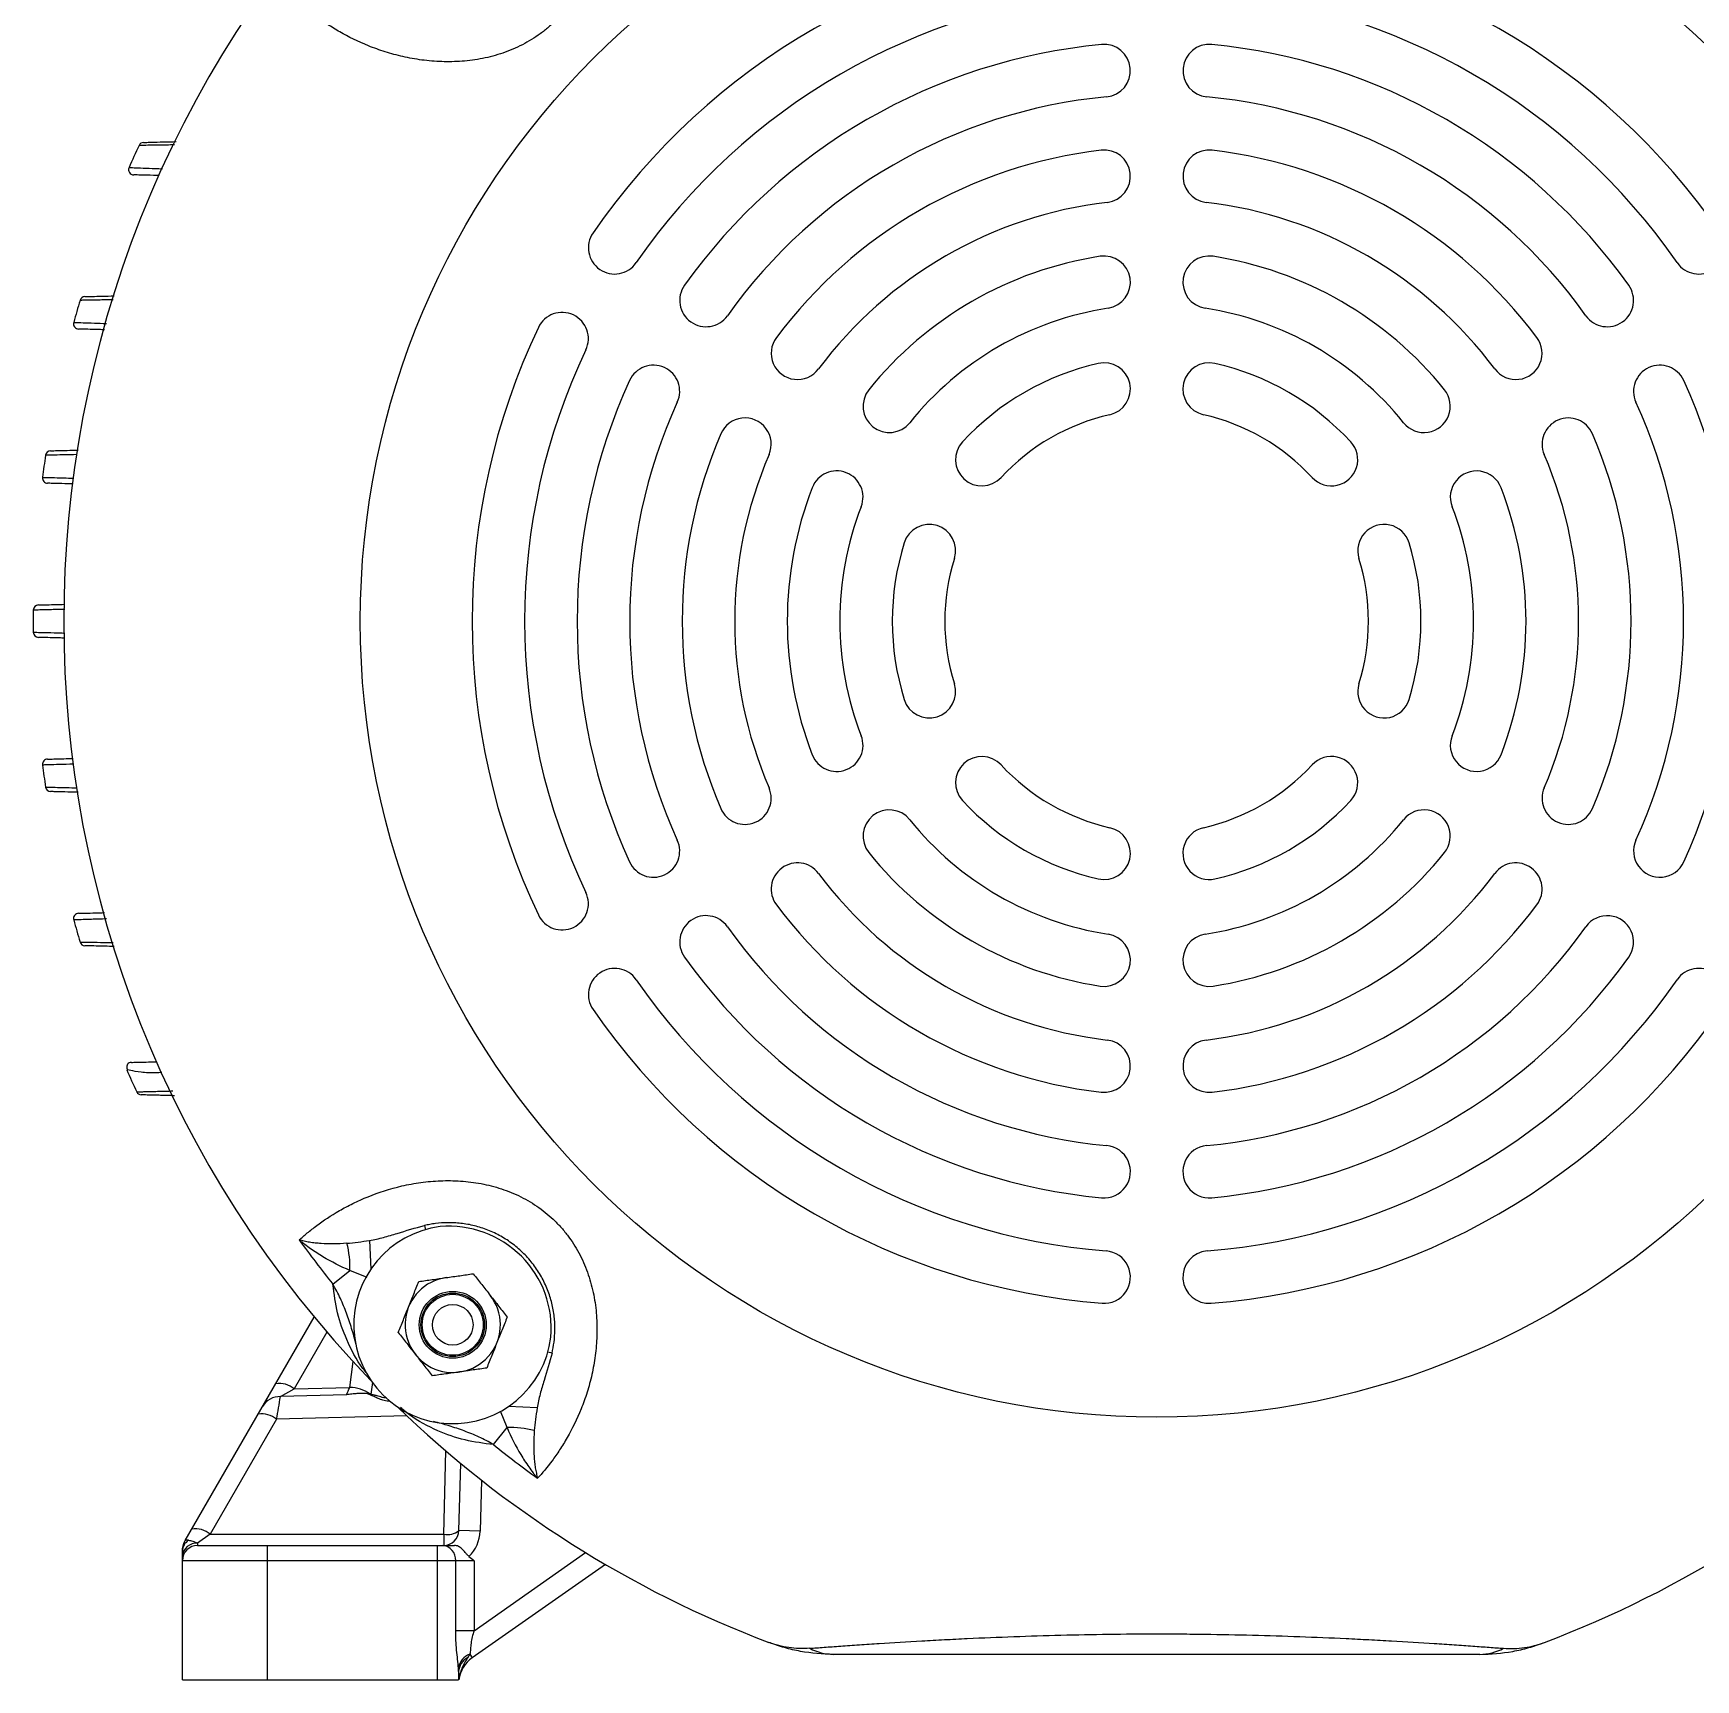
# Paper-space layout '_Left' of a CAD drawing. Header units: inches. Extents: x -6.6 to 10.2, y -6.2 to 9.3.
# Drawn here: x -6.63 to 3.18, y -6.25 to 3.47 of the extents above; entities that cross this region are included whole.
import ezdxf

# ---------------------------------------------------------------- set-up
doc = ezdxf.new("R2010")
doc.units = ezdxf.units.IN
doc.header["$MEASUREMENT"] = 0

psp = doc.layouts.new('_Left')

# ---------------------------------------------------------------- linework, layer by layer
at = {"color": 7, "linetype": 'Continuous', "lineweight": 25}
for p, q in [((-4.3215, -3.5684), (-4.3157, -3.5929)), ((-4.6454, -3.6561), (-4.6373, -3.8258)), ((-4.8614, -3.9144), (-4.7611, -3.8337)), ((-5.7333, -5.428), (-4.9716, -4.1088)), ((-3.5684, -4.3215), (-3.5929, -4.3157)), ((-4.6284, -4.4954), (-4.6371, -4.5641)), ((-5.1709, -4.5782), (-5.0905, -4.5323)), ((-4.7819, -4.5681), (-5.1709, -4.5782)), ((-5.0905, -4.5323), (-4.7621, -4.5237)), ((-4.6759, -4.5589), (-4.702, -4.5596)), ((-3.6561, -4.6454), (-3.8258, -4.6373)), ((-5.1941, -4.7119), (-5.5858, -5.3903)), ((-3.9144, -4.8614), (-3.8337, -4.7611)), ((-4.1177, -5.3694), (-4.1073, -4.9728)), ((-5.5858, -5.3903), (-5.66, -5.4441)), ((-5.5858, -5.3903), (-4.2077, -5.3903)), ((-4.2077, -5.3903), (-4.2077, -5.457)), ((-3.9927, -5.3726), (-4.1177, -5.3694)), ((-5.66, -5.4441), (-5.66, -5.457)), ((-5.66, -5.457), (-4.1437, -5.457)), ((-5.25, -5.457), (-5.25, -6.25)), ((-4.245, -6.25), (-4.245, -5.457)), ((-5.75, -6.25), (-5.75, -5.5211)), ((-4.0285, -5.547), (-5.75, -5.547)), ((-4.1367, -5.9603), (-4.1367, -5.547)), ((-3.2525, -5.5696), (-4.039, -6.1203)), ((-4.0285, -5.547), (-4.0285, -5.9603)), ((-4.0285, -5.9603), (-4.1367, -5.9603)), ((-4.0535, -6.0995), (-4.039, -6.1203)), ((-5.75, -6.25), (-4.12, -6.25)), ((-4.12, -6.2019), (-4.12, -6.25))]:
    psp.add_line(p, q, dxfattribs=at)
at = {"color": 8, "linetype": 'Continuous', "lineweight": 25}
for p, q in [((-4.6594, -3.8749), (-4.7611, -3.8337)), ((-4.8971, -4.1973), (-5.0905, -4.5323)), ((-4.7621, -4.5237), (-4.7427, -4.371)), ((-4.4256, -4.6917), (-5.1941, -4.7119)), ((-3.8337, -4.7611), (-3.8729, -4.6643)), ((-4.2077, -5.3903), (-4.1948, -4.8992)), ((-3.9849, -5.0714), (-3.9927, -5.3726)), ((-4.0285, -5.9603), (-3.37, -5.4992))]:
    psp.add_line(p, q, dxfattribs=at)
at = {"color": 8, "linetype": 'Continuous', "lineweight": 25, "flags": 128}
psp.add_lwpolyline([(-4.6159, -4.569), (-4.6247, -4.568), (-4.6349, -4.5707)], dxfattribs=at)
at = {"color": 7, "linetype": 'Continuous', "lineweight": 25}
for centre, radius in [((0, 0), 4.6997), ((-4.1543, -4.1543), 0.1975), ((-4.1543, -4.1543), 0.1875), ((-4.1543, -4.1543), 0.18), ((-4.1543, -4.1543), 0.12)]:
    psp.add_circle(centre, radius, dxfattribs=at)
for centre, radius, start, end in [((0, 0), 6.4497, 135.97117, 224.02883), ((0, 0), 4.04, 94.57673, 145.42327), ((0, 0), 4.04, 34.57673, 85.42327), ((0, 0), 3.73, 94.57673, 145.42327), ((0, 0), 3.73, 34.57673, 85.42327), ((0, 0), 3.42, 95.44823, 144.55177), ((-0.31, 3.2502), 0.155, 275.44823, 95.44823), ((0.31, 3.2502), 0.155, 84.55177, 264.55177), ((0, 0), 3.42, 35.44823, 84.55177), ((0, 0), 3.11, 95.44823, 144.55177), ((0, 0), 3.11, 35.44823, 84.55177), ((0, 0), 6.63, 154.93505, 156.17236), ((-5.9776, 2.7956), 0.031, 91.5, 154.93505), ((0, 0), 2.8, 96.73066, 143.26934), ((-0.31, 2.6268), 0.155, 276.73066, 96.73066), ((0.31, 2.6268), 0.155, 83.26934, 263.26934), ((0, 0), 2.8, 36.73066, 83.26934), ((-6.0365, 2.6659), 0.031, 156.17236, 268.5), ((0, 0), 2.49, 96.73066, 143.26934), ((0, 0), 2.49, 36.73066, 83.26934), ((-3.1988, 2.2048), 0.155, 145.42327, 325.42327), ((3.1988, 2.2048), 0.155, 214.57673, 34.57673), ((0, 0), 2.18, 98.80583, 141.19417), ((-0.31, 2.0011), 0.155, 278.80583, 98.80583), ((0.31, 2.0011), 0.155, 81.19417, 261.19417), ((0, 0), 2.18, 38.80583, 81.19417), ((-2.6598, 1.8936), 0.155, 144.55177, 324.55177), ((2.6598, 1.8936), 0.155, 215.44823, 35.44823), ((0, 0), 6.63, 163.39954, 164.57063), ((-6.324, 1.8853), 0.031, 91.5, 163.39954), ((-3.5088, 1.6678), 0.155, 334.57673, 154.57673), ((0, 0), 1.87, 98.80583, 141.19417), ((0, 0), 1.87, 38.80583, 81.19417), ((-6.3612, 1.7557), 0.031, 164.57063, 268.5), ((0, 0), 4.04, 154.57673, 205.42327), ((-2.1199, 1.5819), 0.155, 143.26934, 323.26934), ((2.1199, 1.5819), 0.155, 216.73066, 36.73066), ((0, 0), 3.73, 154.57673, 205.42327), ((-2.9698, 1.3567), 0.155, 335.44823, 155.44823), ((0, 0), 1.56, 102.74666, 137.25334), ((-0.31, 1.3704), 0.155, 282.74666, 102.74666), ((0.31, 1.3704), 0.155, 77.25334, 257.25334), ((0, 0), 1.56, 42.74666, 77.25334), ((2.9698, 1.3567), 0.155, 24.55177, 204.55177), ((0, 0), 3.42, 155.44823, 204.55177), ((0, 0), 3.42, 335.44823, 24.55177), ((0, 0), 3.11, 155.44823, 204.55177), ((-1.578, 1.269), 0.155, 141.19417, 321.19417), ((1.578, 1.269), 0.155, 218.80583, 38.80583), ((0, 0), 3.11, 335.44823, 24.55177), ((-2.4299, 1.0449), 0.155, 336.73066, 156.73066), ((0, 0), 1.25, 102.74666, 137.25334), ((0, 0), 1.25, 42.74666, 77.25334), ((2.4299, 1.0449), 0.155, 23.26934, 203.26934), ((0, 0), 2.8, 156.73066, 203.26934), ((0, 0), 2.8, 336.73066, 23.26934), ((-6.5266, 0.975), 0.031, 91.5, 171.50315), ((0, 0), 2.49, 156.73066, 203.26934), ((-1.0318, 0.9537), 0.155, 137.25334, 317.25334), ((1.0318, 0.9537), 0.155, 222.74666, 42.74666), ((0, 0), 2.49, 336.73066, 23.26934), ((0, 0), 6.63, 171.50315, 172.63926), ((-1.888, 0.7321), 0.155, 338.80583, 158.80583), ((1.888, 0.7321), 0.155, 21.19417, 201.19417), ((-6.5446, 0.8454), 0.031, 172.63926, 268.5), ((0, 0), 2.18, 158.80583, 201.19417), ((0, 0), 2.18, 338.80583, 21.19417), ((0, 0), 1.87, 158.80583, 201.19417), ((0, 0), 1.87, 338.80583, 21.19417), ((-1.3418, 0.4167), 0.155, 342.74666, 162.74666), ((1.3418, 0.4167), 0.155, 17.25334, 197.25334), ((0, 0), 1.56, 162.74666, 197.25334), ((0, 0), 1.56, 342.74666, 17.25334), ((0, 0), 1.25, 162.74666, 197.25334), ((0, 0), 1.25, 342.74666, 17.25334), ((0, 0), 6.63, 179.43744, 180.56256), ((-6.5987, 0.0648), 0.031, 91.5, 179.43744), ((-6.5987, -0.0648), 0.031, 180.56256, 268.5), ((-1.3418, -0.4167), 0.155, 197.25334, 17.25334), ((1.3418, -0.4167), 0.155, 162.74666, 342.74666), ((-1.888, -0.7321), 0.155, 201.19417, 21.19417), ((1.888, -0.7321), 0.155, 158.80583, 338.80583), ((-6.5446, -0.8454), 0.031, 91.5, 187.36074), ((0, 0), 6.63, 187.36074, 188.49685), ((-1.0318, -0.9537), 0.155, 42.74666, 222.74666), ((0, 0), 1.25, 222.74666, 257.25334), ((0, 0), 1.25, 282.74666, 317.25334), ((1.0318, -0.9537), 0.155, 317.25334, 137.25334), ((-6.5266, -0.975), 0.031, 188.49685, 268.5), ((-2.4299, -1.0449), 0.155, 203.26934, 23.26934), ((0, 0), 1.56, 222.74666, 257.25334), ((0, 0), 1.56, 282.74666, 317.25334), ((2.4299, -1.0449), 0.155, 156.73066, 336.73066), ((-1.578, -1.269), 0.155, 38.80583, 218.80583), ((0, 0), 1.87, 218.80583, 261.19417), ((0, 0), 1.87, 278.80583, 321.19417), ((1.578, -1.269), 0.155, 321.19417, 141.19417), ((-0.31, -1.3704), 0.155, 257.25334, 77.25334), ((0.31, -1.3704), 0.155, 102.74666, 282.74666), ((-2.9698, -1.3567), 0.155, 204.55177, 24.55177), ((0, 0), 2.18, 218.80583, 261.19417), ((0, 0), 2.18, 278.80583, 321.19417), ((2.9698, -1.3567), 0.155, 155.44823, 335.44823), ((-2.1199, -1.5819), 0.155, 36.73066, 216.73066), ((2.1199, -1.5819), 0.155, 323.26934, 143.26934), ((0, 0), 2.49, 216.73066, 263.26934), ((0, 0), 2.49, 276.73066, 323.26934), ((-3.5088, -1.6678), 0.155, 205.42327, 25.42327), ((-6.3612, -1.7557), 0.031, 91.5, 195.42937), ((0, 0), 6.63, 195.42937, 196.60046), ((-2.6598, -1.8936), 0.155, 35.44823, 215.44823), ((0, 0), 2.8, 216.73066, 263.26934), ((0, 0), 2.8, 276.73066, 323.26934), ((2.6598, -1.8936), 0.155, 324.55177, 144.55177), ((0, 0), 3.11, 215.44823, 264.55177), ((-0.31, -2.0011), 0.155, 261.19417, 81.19417), ((0.31, -2.0011), 0.155, 98.80583, 278.80583), ((0, 0), 3.11, 275.44823, 324.55177), ((-6.324, -1.8853), 0.031, 196.60046, 268.5), ((-3.1988, -2.2048), 0.155, 34.57673, 214.57673), ((0, 0), 3.42, 215.44823, 264.55177), ((0, 0), 3.42, 275.44823, 324.55177), ((3.1988, -2.2048), 0.155, 325.42327, 145.42327), ((0, 0), 3.73, 214.57673, 265.42327), ((0, 0), 3.73, 274.57673, 325.42327), ((0, 0), 4.04, 214.57673, 265.42327), ((0, 0), 4.04, 274.57673, 325.42327), ((-0.31, -2.6268), 0.155, 263.26934, 83.26934), ((0.31, -2.6268), 0.155, 96.73066, 276.73066), ((0, 0), 6.63, 203.54313, 204.77762), ((-5.9915, -2.7656), 0.031, 204.77762, 268.5), ((-0.31, -3.2502), 0.155, 264.55177, 84.55177), ((0.31, -3.2502), 0.155, 95.44823, 275.44823), ((-4.1543, -4.1543), 0.5841, 97.22664, 352.77336), ((-4.1763, -4.1763), 0.6037, 355.1182, 94.8818), ((0, 0), 6.2414, 215.82763, 218.8411), ((-5.3012, -3.8128), 0.5405, 357.78432, 15.00092), ((-0.31, -3.8726), 0.155, 265.42327, 85.42327), ((0.31, -3.8726), 0.155, 94.57673, 274.57673), ((-4.1543, -4.1543), 0.2813, 98.10745, 38.10745), ((-5.1786, -4.6392), 0.1386, 50.51358, 98.36225), ((-5.1743, -4.6966), 0.1184, 88.38438, 149.46799), ((-18.0873, -2.4049), 13.0979, 349.85543, 350.4486), ((-6.4437, -3.7998), 1.8308, 335.18893, 336.70981), ((-5.2822, -4.8188), 0.1386, 50.51358, 98.36225), ((0, 0), 6.4497, 225.97117, 249.21838), ((0, 0), 6.4497, 290.78162, 314.02883), ((-3.8128, -5.3012), 0.5405, 74.99908, 92.21568), ((0, 0), 6.2414, 231.1589, 234.17237), ((-5.6739, -5.4972), 0.1386, 50.51358, 98.36225), ((-4.2077, -5.367), 0.09, 270, 358.5), ((-4.1842, -5.2872), 0.1057, 257.20049, 309.00109), ((-4.2077, -5.367), 0.215, 313.90521, 358.5), ((-5.6735, -5.4921), 0.0765, 121.23658, 178.76342), ((-5.666, -5.5281), 0.0843, 85.91821, 175.23204), ((-5.66, -5.547), 0.09, 90, 180), ((-4.2212, -5.5414), 0.0846, 356.18874, 85.59805), ((-1.9058, -5.8027), 0.2973, 241.67527, 269.7547), ((1.9058, -5.8027), 0.2973, 270.2453, 298.32473), ((-4.017, -6.198), 0.105, 110.34493, 170.77125), ((-4.0248, -6.2063), 0.0953, 115.92213, 177.34625), ((-3.93, -6.2759), 0.19, 125, 172.16293)]:
    psp.add_arc(centre, radius, start, end, dxfattribs=at)
at = {"color": 8, "linetype": 'Continuous', "lineweight": 25}
psp.add_arc((-4.7732, -4.7646), 0.2411, 56.96895, 87.35317, dxfattribs=at)
at = {"color": 7, "linetype": 'Continuous', "lineweight": 25}
for points, knots in [([(-3.6534, 5.0604), (-3.64, 5.0457), (-3.6262, 5.0298), (-3.5976, 4.9953), (-3.5831, 4.9768), (-3.5391, 4.9177), (-3.5093, 4.8732), (-3.4659, 4.7979), (-3.4517, 4.7714), (-3.424, 4.7151), (-3.4105, 4.6852), (-3.3729, 4.5923), (-3.3511, 4.5256), (-3.3304, 4.4358), (-3.3265, 4.4175), (-3.3197, 4.3802), (-3.3166, 4.3613), (-3.3088, 4.3043), (-3.3053, 4.2657), (-3.3023, 4.1876), (-3.3027, 4.148), (-3.3068, 4.088), (-3.3087, 4.0678), (-3.3138, 4.0274), (-3.317, 4.007), (-3.3284, 3.9463), (-3.3386, 3.9065), (-3.3643, 3.8282), (-3.3799, 3.7899), (-3.4079, 3.7336), (-3.4179, 3.7152), (-3.4393, 3.6795), (-3.4506, 3.6621), (-3.4865, 3.6115), (-3.5131, 3.5797), (-3.557, 3.5352), (-3.5724, 3.5208), (-3.6043, 3.4934), (-3.6206, 3.4804), (-3.6711, 3.4437), (-3.7065, 3.422), (-3.762, 3.3935), (-3.781, 3.3847), (-3.8195, 3.3684), (-3.839, 3.361), (-3.8978, 3.341), (-3.9376, 3.3305), (-4.0181, 3.3145), (-4.0591, 3.3091), (-4.1399, 3.303), (-4.1799, 3.3022), (-4.2391, 3.3042), (-4.2588, 3.3053), (-4.2978, 3.3086), (-4.3173, 3.3107), (-4.3748, 3.3183), (-4.412, 3.3251), (-4.4841, 3.3413), (-4.519, 3.3509), (-4.5867, 3.3722), (-4.6195, 3.384), (-4.713, 3.4216), (-4.7693, 3.4496), (-4.8457, 3.4934), (-4.87, 3.5084), (-4.9154, 3.5383), (-4.9367, 3.5532), (-4.9964, 3.5976), (-5.0309, 3.6266), (-5.0604, 3.6534)], [0, 0, 0, 0, 0.03125, 0.03125, 0.0625, 0.0625, 0.125, 0.125, 0.15625, 0.15625, 0.1875, 0.1875, 0.25, 0.25, 0.265625, 0.265625, 0.28125, 0.28125, 0.3125, 0.3125, 0.34375, 0.34375, 0.359375, 0.359375, 0.375, 0.375, 0.40625, 0.40625, 0.4375, 0.4375, 0.453125, 0.453125, 0.46875, 0.46875, 0.5, 0.5, 0.515625, 0.515625, 0.53125, 0.53125, 0.5625, 0.5625, 0.578125, 0.578125, 0.59375, 0.59375, 0.625, 0.625, 0.65625, 0.65625, 0.6875, 0.6875, 0.703125, 0.703125, 0.71875, 0.71875, 0.75, 0.75, 0.78125, 0.78125, 0.8125, 0.8125, 0.875, 0.875, 0.90625, 0.90625, 0.9375, 0.9375, 1, 1, 1, 1]), ([(-5.9784, 2.8266), (-5.9762, 2.8267), (-5.9717, 2.8268), (-5.9316, 2.8279), (-5.8709, 2.8294), (-5.813, 2.831), (-5.7874, 2.8316)], [0, 0, 0, 0, 0.235878, 0.503579, 0.780167, 1, 1, 1, 1]), ([(-5.8875, 2.631), (-5.8989, 2.6313), (-5.9401, 2.6324), (-5.9876, 2.6336), (-6.0297, 2.6347), (-6.0348, 2.6349), (-6.0373, 2.6349)], [0, 0, 0, 0, 0.114515, 0.412031, 0.701727, 1, 1, 1, 1]), ([(-6.3248, 1.9163), (-6.3232, 1.9163), (-6.3196, 1.9164), (-6.2853, 1.9173), (-6.2299, 1.9188), (-6.1756, 1.9202), (-6.1519, 1.9208)], [0, 0, 0, 0, 0.214329, 0.492347, 0.778928, 1, 1, 1, 1]), ([(-6.209, 1.7207), (-6.2203, 1.721), (-6.2625, 1.7221), (-6.3109, 1.7233), (-6.3542, 1.7245), (-6.3594, 1.7246), (-6.362, 1.7247)], [0, 0, 0, 0, 0.1094003, 0.4088986, 0.7001949, 1, 1, 1, 1]), ([(-6.5274, 1.006), (-6.5261, 1.0061), (-6.523, 1.0061), (-6.492, 1.007), (-6.4399, 1.0083), (-6.3879, 1.0097), (-6.3657, 1.0103)], [0, 0, 0, 0, 0.199937, 0.48609, 0.780692, 1, 1, 1, 1]), ([(-6.3952, 0.8105), (-6.4048, 0.8108), (-6.4459, 0.8118), (-6.4935, 0.8131), (-6.5376, 0.8142), (-6.5428, 0.8144), (-6.5454, 0.8144)], [0, 0, 0, 0, 0.093343, 0.398394, 0.694893, 1, 1, 1, 1]), ([(-6.5995, 0.0958), (-6.5983, 0.0958), (-6.5954, 0.0959), (-6.5658, 0.0967), (-6.5151, 0.098), (-6.4642, 0.0993), (-6.4428, 0.0999)], [0, 0, 0, 0, 0.193748, 0.484058, 0.782793, 1, 1, 1, 1]), ([(-6.4429, -0.0999), (-6.4546, -0.0996), (-6.498, -0.0984), (-6.5475, -0.0971), (-6.5916, -0.096), (-6.5968, -0.0959), (-6.5995, -0.0958)], [0, 0, 0, 0, 0.110739, 0.409966, 0.700766, 1, 1, 1, 1]), ([(-6.5454, -0.8144), (-6.5442, -0.8144), (-6.5413, -0.8143), (-6.5111, -0.8135), (-6.4622, -0.8123), (-6.4141, -0.811), (-6.3954, -0.8105)], [0, 0, 0, 0, 0.2015976, 0.4992504, 0.8055883, 1, 1, 1, 1]), ([(-6.3655, -1.0103), (-6.3795, -1.0099), (-6.4249, -1.0087), (-6.4759, -1.0074), (-6.5195, -1.0062), (-6.5247, -1.0061), (-6.5274, -1.006)], [0, 0, 0, 0, 0.130344, 0.422884, 0.707303, 1, 1, 1, 1]), ([(-6.362, -1.7247), (-6.3606, -1.7246), (-6.3573, -1.7246), (-6.3248, -1.7237), (-6.275, -1.7224), (-6.227, -1.7211), (-6.2089, -1.7207)], [0, 0, 0, 0, 0.215734, 0.511675, 0.816505, 1, 1, 1, 1]), ([(-6.1521, -1.9208), (-6.1709, -1.9203), (-6.2204, -1.919), (-6.2746, -1.9176), (-6.317, -1.9165), (-6.3222, -1.9164), (-6.3248, -1.9163)], [0, 0, 0, 0, 0.170787, 0.449531, 0.720782, 1, 1, 1, 1]), ([(-6.0641, -2.6085), (-6.0674, -2.6107), (-6.074, -2.6153), (-6.0785, -2.6267), (-6.0781, -2.6389), (-6.074, -2.6462), (-6.072, -2.6497)], [0, 0, 0, 0, 0.246314, 0.500539, 0.754224, 1, 1, 1, 1]), ([(-6.0721, -2.6497), (-6.0722, -2.6497), (-6.0779, -2.6485), (-6.078, -2.6484), (-6.0781, -2.6483)], [0, 0, 0, 0, 0.017842, 1, 1, 1, 1]), ([(-6.0505, -2.6049), (-6.0492, -2.6049), (-6.0465, -2.6048), (-6.0268, -2.6043), (-5.9991, -2.6036), (-5.9586, -2.6025), (-5.9232, -2.6016), (-5.9018, -2.601)], [0, 0, 0, 0, 0.1820343, 0.3636308, 0.5373536, 0.7204239, 1, 1, 1, 1]), ([(-6.0197, -2.7786), (-6.0197, -2.7786), (-6.0182, -2.7786), (-6.0141, -2.7785), (-6.0124, -2.7785), (-6.0082, -2.7784), (-6.0058, -2.7783), (-5.9976, -2.7781), (-5.991, -2.778), (-5.9754, -2.7776), (-5.9664, -2.7774), (-5.9467, -2.7769), (-5.936, -2.7767), (-5.9129, -2.7762), (-5.9006, -2.7759), (-5.875, -2.7752), (-5.8617, -2.7749), (-5.8342, -2.7743), (-5.8199, -2.7739), (-5.8056, -2.7735)], [0, 0, 0, 0, 0.125, 0.125, 0.1875, 0.1875, 0.25, 0.25, 0.375, 0.375, 0.5, 0.5, 0.625, 0.625, 0.75, 0.75, 0.875, 0.875, 1, 1, 1, 1]), ([(-5.7964, -2.8017), (-5.8092, -2.8014), (-5.8221, -2.8011), (-5.847, -2.8004), (-5.8591, -2.8001), (-5.8823, -2.7995), (-5.8936, -2.7992), (-5.9147, -2.7986), (-5.9246, -2.7984), (-5.9427, -2.7979), (-5.9511, -2.7977), (-5.9655, -2.7973), (-5.9717, -2.7972), (-5.9793, -2.797), (-5.9816, -2.7969), (-5.9855, -2.7968), (-5.9871, -2.7968), (-5.991, -2.7966), (-5.9923, -2.7966), (-5.9923, -2.7966)], [0, 0, 0, 0, 0.125, 0.125, 0.25, 0.25, 0.375, 0.375, 0.5, 0.5, 0.625, 0.625, 0.75, 0.75, 0.8125, 0.8125, 0.875, 0.875, 1, 1, 1, 1]), ([(-5.0604, -3.6534), (-5.0457, -3.64), (-5.0298, -3.6262), (-4.9953, -3.5976), (-4.9768, -3.5831), (-4.9177, -3.5391), (-4.8732, -3.5093), (-4.7979, -3.4659), (-4.7714, -3.4517), (-4.7151, -3.424), (-4.6852, -3.4105), (-4.5923, -3.3729), (-4.5256, -3.3511), (-4.4358, -3.3304), (-4.4175, -3.3265), (-4.3802, -3.3197), (-4.3613, -3.3166), (-4.3043, -3.3088), (-4.2657, -3.3053), (-4.1876, -3.3023), (-4.148, -3.3027), (-4.088, -3.3068), (-4.0678, -3.3087), (-4.0274, -3.3138), (-4.007, -3.317), (-3.9463, -3.3284), (-3.9065, -3.3386), (-3.8282, -3.3643), (-3.7899, -3.3799), (-3.7336, -3.4079), (-3.7152, -3.4179), (-3.6795, -3.4393), (-3.6621, -3.4506), (-3.6115, -3.4865), (-3.5797, -3.5131), (-3.5352, -3.557), (-3.5208, -3.5724), (-3.4934, -3.6043), (-3.4804, -3.6206), (-3.4437, -3.6711), (-3.422, -3.7065), (-3.3935, -3.762), (-3.3847, -3.781), (-3.3684, -3.8195), (-3.361, -3.839), (-3.341, -3.8978), (-3.3305, -3.9376), (-3.3145, -4.0181), (-3.3091, -4.0591), (-3.303, -4.1399), (-3.3022, -4.1799), (-3.3042, -4.2391), (-3.3053, -4.2588), (-3.3086, -4.2978), (-3.3107, -4.3173), (-3.3183, -4.3748), (-3.3251, -4.412), (-3.3413, -4.4841), (-3.3509, -4.519), (-3.3722, -4.5867), (-3.384, -4.6195), (-3.4216, -4.713), (-3.4496, -4.7693), (-3.4934, -4.8457), (-3.5084, -4.87), (-3.5383, -4.9154), (-3.5532, -4.9367), (-3.5976, -4.9964), (-3.6266, -5.0309), (-3.6534, -5.0604)], [0, 0, 0, 0, 0.03125, 0.03125, 0.0625, 0.0625, 0.125, 0.125, 0.15625, 0.15625, 0.1875, 0.1875, 0.25, 0.25, 0.265625, 0.265625, 0.28125, 0.28125, 0.3125, 0.3125, 0.34375, 0.34375, 0.359375, 0.359375, 0.375, 0.375, 0.40625, 0.40625, 0.4375, 0.4375, 0.453125, 0.453125, 0.46875, 0.46875, 0.5, 0.5, 0.515625, 0.515625, 0.53125, 0.53125, 0.5625, 0.5625, 0.578125, 0.578125, 0.59375, 0.59375, 0.625, 0.625, 0.65625, 0.65625, 0.6875, 0.6875, 0.703125, 0.703125, 0.71875, 0.71875, 0.75, 0.75, 0.78125, 0.78125, 0.8125, 0.8125, 0.875, 0.875, 0.90625, 0.90625, 0.9375, 0.9375, 1, 1, 1, 1]), ([(-4.6454, -3.6561), (-4.6173, -3.6515), (-4.5899, -3.6452), (-4.5357, -3.631), (-4.5089, -3.623), (-4.4289, -3.5984), (-4.3759, -3.5814), (-4.3215, -3.5684)], [0, 0, 0, 0, 0.25, 0.25, 0.5, 0.5, 1, 1, 1, 1]), ([(-3.5684, -4.3215), (-3.5585, -4.2798), (-3.552, -4.2341), (-3.5512, -4.1711), (-3.5515, -4.1582), (-3.5528, -4.1324), (-3.5538, -4.1194), (-3.5582, -4.0801), (-3.5629, -4.0535), (-3.5728, -4.0134), (-3.5766, -4), (-3.5851, -3.9732), (-3.5898, -3.96), (-3.6053, -3.9208), (-3.6174, -3.8953), (-3.6452, -3.8457), (-3.6611, -3.8215), (-3.6955, -3.7761), (-3.7142, -3.7546), (-3.7444, -3.7244), (-3.7549, -3.7146), (-3.7766, -3.6957), (-3.7878, -3.6866), (-3.8219, -3.6608), (-3.8456, -3.6453), (-3.8949, -3.6176), (-3.9206, -3.6054), (-3.9733, -3.5846), (-3.9998, -3.5762), (-4.0529, -3.5631), (-4.0794, -3.5583), (-4.1191, -3.5538), (-4.1324, -3.5528), (-4.1583, -3.5515), (-4.171, -3.5512), (-4.2085, -3.5517), (-4.2325, -3.5534), (-4.2672, -3.5579), (-4.2786, -3.5597), (-4.3006, -3.5637), (-4.3112, -3.566), (-4.3215, -3.5684)], [0, 0, 0, 0, 0.125, 0.125, 0.15625, 0.15625, 0.1875, 0.1875, 0.25, 0.25, 0.28125, 0.28125, 0.3125, 0.3125, 0.375, 0.375, 0.4375, 0.4375, 0.5, 0.5, 0.53125, 0.53125, 0.5625, 0.5625, 0.625, 0.625, 0.6875, 0.6875, 0.75, 0.75, 0.8125, 0.8125, 0.84375, 0.84375, 0.875, 0.875, 0.9375, 0.9375, 0.96875, 0.96875, 1, 1, 1, 1]), ([(-4.7791, -3.6729), (-4.8335, -3.6771), (-4.8841, -3.6777), (-4.943, -3.6737), (-4.9546, -3.6727), (-4.9773, -3.6702), (-4.9884, -3.6687), (-5.0101, -3.6651), (-5.0206, -3.6631), (-5.0359, -3.6598), (-5.0409, -3.6586), (-5.0508, -3.6561), (-5.0557, -3.6548), (-5.0604, -3.6534)], [0, 0, 0, 0, 0.5, 0.5, 0.625, 0.625, 0.75, 0.75, 0.875, 0.875, 0.9375, 0.9375, 1, 1, 1, 1]), ([(-4.7611, -3.8337), (-4.8173, -3.8096), (-4.8703, -3.7828), (-4.9452, -3.7379), (-4.9694, -3.7222), (-5.0045, -3.6973), (-5.016, -3.6888), (-5.033, -3.6758), (-5.0386, -3.6714), (-5.0496, -3.6624), (-5.0551, -3.6579), (-5.0604, -3.6534)], [0, 0, 0, 0, 0.5, 0.5, 0.75, 0.75, 0.875, 0.875, 0.9375, 0.9375, 1, 1, 1, 1]), ([(-4.7791, -3.6729), (-4.7575, -3.6712), (-4.7356, -3.6688), (-4.6911, -3.6631), (-4.6685, -3.6598), (-4.6454, -3.6561)], [0, 0, 0, 0, 0.5, 0.5, 1, 1, 1, 1]), ([(-4.7259, -4.2669), (-4.7334, -4.2361), (-4.7417, -4.2058), (-4.7601, -4.1456), (-4.7701, -4.1158), (-4.792, -4.0569), (-4.8039, -4.0277), (-4.8303, -3.9703), (-4.8448, -3.942), (-4.8614, -3.9144)], [0, 0, 0, 0, 0.25, 0.25, 0.5, 0.5, 0.75, 0.75, 1, 1, 1, 1]), ([(-4.4152, -4.0494), (-4.4101, -4.0366), (-4.4049, -4.0238), (-4.3947, -3.9983), (-4.3896, -3.9857), (-4.3745, -3.9481), (-4.3646, -3.9233), (-4.3547, -3.8987)], [0, 0, 0, 0, 0.25, 0.25, 0.5, 0.5, 1, 1, 1, 1]), ([(-4.3547, -3.8987), (-4.3284, -3.895), (-4.3019, -3.8912), (-4.2484, -3.8836), (-4.2213, -3.8797), (-4.1939, -3.8758)], [0, 0, 0, 0, 0.5, 0.5, 1, 1, 1, 1]), ([(-4.1939, -3.8758), (-4.1803, -3.8739), (-4.1666, -3.8719), (-4.1395, -3.8681), (-4.126, -3.8661), (-4.0858, -3.8604), (-4.0594, -3.8566), (-4.0332, -3.8529)], [0, 0, 0, 0, 0.25, 0.25, 0.5, 0.5, 1, 1, 1, 1]), ([(-4.0332, -3.8529), (-4.0168, -3.8737), (-4.0002, -3.895), (-3.9667, -3.9376), (-3.9499, -3.9591), (-3.9329, -3.9807)], [0, 0, 0, 0, 0.5, 0.5, 1, 1, 1, 1]), ([(-3.9329, -3.9807), (-3.916, -4.0023), (-3.8988, -4.0242), (-3.8654, -4.0669), (-3.8489, -4.0878), (-3.8327, -4.1085)], [0, 0, 0, 0, 0.5, 0.5, 1, 1, 1, 1]), ([(-4.4758, -4.2001), (-4.4659, -4.1754), (-4.4559, -4.1506), (-4.4357, -4.1004), (-4.4255, -4.0751), (-4.4152, -4.0494)], [0, 0, 0, 0, 0.5, 0.5, 1, 1, 1, 1]), ([(-3.8327, -4.1085), (-3.8426, -4.1331), (-3.8526, -4.1579), (-3.8728, -4.2081), (-3.883, -4.2335), (-3.8933, -4.2591)], [0, 0, 0, 0, 0.5, 0.5, 1, 1, 1, 1]), ([(-4.4758, -4.2001), (-4.4595, -4.2209), (-4.4428, -4.2421), (-4.4093, -4.2848), (-4.3925, -4.3062), (-4.3756, -4.3278)], [0, 0, 0, 0, 0.5, 0.5, 1, 1, 1, 1]), ([(-3.8933, -4.2591), (-3.8984, -4.2719), (-3.9036, -4.2848), (-3.9138, -4.3102), (-3.9189, -4.3228), (-3.934, -4.3604), (-3.944, -4.3852), (-3.9538, -4.4098)], [0, 0, 0, 0, 0.25, 0.25, 0.5, 0.5, 1, 1, 1, 1]), ([(-4.3756, -4.3278), (-4.3586, -4.3494), (-4.3414, -4.3714), (-4.308, -4.414), (-4.2916, -4.4349), (-4.2753, -4.4556)], [0, 0, 0, 0, 0.5, 0.5, 1, 1, 1, 1]), ([(-3.9538, -4.4098), (-3.9801, -4.4135), (-4.0066, -4.4173), (-4.0602, -4.4249), (-4.0872, -4.4288), (-4.1146, -4.4327)], [0, 0, 0, 0, 0.5, 0.5, 1, 1, 1, 1]), ([(-3.5684, -4.3215), (-3.5814, -4.3759), (-3.5984, -4.4289), (-3.623, -4.5089), (-3.631, -4.5357), (-3.6452, -4.5899), (-3.6515, -4.6173), (-3.6561, -4.6454)], [0, 0, 0, 0, 0.5, 0.5, 0.75, 0.75, 1, 1, 1, 1]), ([(-4.1146, -4.4327), (-4.1282, -4.4346), (-4.1419, -4.4366), (-4.169, -4.4404), (-4.1825, -4.4424), (-4.2227, -4.4481), (-4.2491, -4.4519), (-4.2753, -4.4556)], [0, 0, 0, 0, 0.25, 0.25, 0.5, 0.5, 1, 1, 1, 1]), ([(-4.702, -4.5601), (-4.7078, -4.5601), (-4.7229, -4.5603), (-4.7504, -4.5634), (-4.7713, -4.5662), (-4.7818, -4.568), (-4.7819, -4.5681)], [0, 0, 0, 0, 0.236515, 0.615189, 0.995298, 1, 1, 1, 1]), ([(-4.6159, -4.5697), (-4.6262, -4.5664), (-4.6458, -4.5601), (-4.6657, -4.5598), (-4.675, -4.5596)], [0, 0, 0, 0, 0.529889, 1, 1, 1, 1]), ([(-4.5253, -4.6053), (-4.5309, -4.6055), (-4.5366, -4.6052), (-4.5476, -4.6039), (-4.5529, -4.6029), (-4.5686, -4.5992), (-4.5785, -4.5957), (-4.5967, -4.5884), (-4.605, -4.5846), (-4.6206, -4.5773), (-4.6279, -4.5738), (-4.6349, -4.5707)], [0, 0, 0, 0, 0.125, 0.125, 0.25, 0.25, 0.5, 0.5, 0.75, 0.75, 1, 1, 1, 1]), ([(-4.5433, -4.5872), (-4.5493, -4.5865), (-4.568, -4.5843), (-4.5917, -4.5761), (-4.609, -4.5712), (-4.616, -4.5693)], [0, 0, 0, 0, 0.220814, 0.685283, 1, 1, 1, 1]), ([(-3.6561, -4.6454), (-3.6598, -4.6685), (-3.6631, -4.6911), (-3.6688, -4.7356), (-3.6712, -4.7575), (-3.6729, -4.7791)], [0, 0, 0, 0, 0.5, 0.5, 1, 1, 1, 1]), ([(-3.9144, -4.8614), (-3.942, -4.8448), (-3.9703, -4.8303), (-4.0277, -4.8039), (-4.0569, -4.792), (-4.1158, -4.7701), (-4.1456, -4.7601), (-4.2058, -4.7417), (-4.2361, -4.7334), (-4.2669, -4.7259)], [0, 0, 0, 0, 0.25, 0.25, 0.5, 0.5, 0.75, 0.75, 1, 1, 1, 1]), ([(-3.8337, -4.7611), (-3.8096, -4.8173), (-3.7828, -4.8703), (-3.7379, -4.9452), (-3.7222, -4.9694), (-3.6973, -5.0045), (-3.6888, -5.016), (-3.6758, -5.033), (-3.6714, -5.0386), (-3.6624, -5.0496), (-3.6579, -5.0551), (-3.6534, -5.0604)], [0, 0, 0, 0, 0.5, 0.5, 0.75, 0.75, 0.875, 0.875, 0.9375, 0.9375, 1, 1, 1, 1]), ([(-3.6729, -4.7791), (-3.6771, -4.8335), (-3.6777, -4.8841), (-3.6737, -4.943), (-3.6727, -4.9546), (-3.6702, -4.9773), (-3.6687, -4.9884), (-3.6651, -5.0101), (-3.6631, -5.0206), (-3.6598, -5.0359), (-3.6586, -5.0409), (-3.6561, -5.0508), (-3.6548, -5.0557), (-3.6534, -5.0604)], [0, 0, 0, 0, 0.5, 0.5, 0.625, 0.625, 0.75, 0.75, 0.875, 0.875, 0.9375, 0.9375, 1, 1, 1, 1]), ([(-5.75, -5.4905), (-5.75, -5.4795), (-5.7486, -5.4688), (-5.7444, -5.4531), (-5.7426, -5.4479), (-5.7384, -5.4377), (-5.736, -5.4327), (-5.7333, -5.428)], [0, 0, 0, 0, 0.5, 0.5, 0.75, 0.75, 1, 1, 1, 1]), ([(-5.75, -5.5211), (-5.75, -5.5162), (-5.75, -5.5109), (-5.75, -5.5004), (-5.75, -5.4951), (-5.75, -5.4905)], [0, 0, 0, 0, 0.5, 0.5, 1, 1, 1, 1]), ([(-5.7132, -5.4267), (-5.706, -5.4273), (-5.6979, -5.4292), (-5.68, -5.435), (-5.6701, -5.4391), (-5.66, -5.4441)], [0, 0, 0, 0, 0.5, 0.5, 1, 1, 1, 1]), ([(-4.0586, -5.5219), (-4.0628, -5.5185), (-4.0664, -5.5146), (-4.0734, -5.5067), (-4.0768, -5.5027), (-4.0868, -5.4909), (-4.0934, -5.4835), (-4.1036, -5.4741), (-4.1071, -5.4712), (-4.1141, -5.4662), (-4.1176, -5.464), (-4.1283, -5.4588), (-4.1356, -5.457), (-4.1437, -5.457)], [0, 0, 0, 0, 0.125, 0.125, 0.25, 0.25, 0.5, 0.5, 0.625, 0.625, 0.75, 0.75, 1, 1, 1, 1]), ([(-4.1207, -6.1812), (-4.1217, -6.1646), (-4.1236, -6.1472), (-4.1276, -6.1113), (-4.1297, -6.093), (-4.1331, -6.0557), (-4.1345, -6.0367), (-4.1363, -5.9986), (-4.1367, -5.9795), (-4.1367, -5.9603)], [0, 0, 0, 0, 0.25, 0.25, 0.5, 0.5, 0.75, 0.75, 1, 1, 1, 1]), ([(-4.0285, -5.9603), (-4.0328, -5.9725), (-4.0365, -5.9847), (-4.0426, -6.0094), (-4.0449, -6.022), (-4.048, -6.0462), (-4.0488, -6.0578), (-4.0506, -6.0799), (-4.0515, -6.0901), (-4.0535, -6.0995)], [0, 0, 0, 0, 0.25, 0.25, 0.5, 0.5, 0.75, 0.75, 1, 1, 1, 1]), ([(-2.0469, -6.0644), (-2.0214, -6.0625), (-1.9931, -6.0604), (-1.932, -6.0559), (-1.8992, -6.0536), (-1.8471, -6.0499), (-1.8292, -6.0486), (-1.7926, -6.0461), (-1.7737, -6.0448), (-1.7163, -6.0409), (-1.677, -6.0383), (-1.5562, -6.0305), (-1.4721, -6.0254), (-1.3418, -6.018), (-1.2977, -6.0156), (-1.2082, -6.0109), (-1.1628, -6.0086), (-1.0265, -6.0022), (-0.935, -5.9983), (-0.7508, -5.9915), (-0.6582, -5.9886), (-0.472, -5.9839), (-0.3784, -5.9821), (-0.1903, -5.9797), (-0.0959, -5.9791), (0.0465, -5.9791), (0.0942, -5.9792), (0.1893, -5.9798), (0.2368, -5.9803), (0.3786, -5.9821), (0.4726, -5.9839), (0.6594, -5.9886), (0.7521, -5.9915), (0.9361, -5.9983), (1.0275, -6.0022), (1.1631, -6.0086), (1.2081, -6.0109), (1.2752, -6.0144), (1.2976, -6.0156), (1.3419, -6.018), (1.3639, -6.0192), (1.4729, -6.0254), (1.5573, -6.0306), (1.6581, -6.0371), (1.6781, -6.0384), (1.7175, -6.041), (1.737, -6.0423), (1.7942, -6.0462), (1.8306, -6.0487), (1.8997, -6.0536), (1.9324, -6.056), (1.9932, -6.0604), (2.0214, -6.0625), (2.0469, -6.0644)], [0, 0, 0, 0, 0.03125, 0.03125, 0.0625, 0.0625, 0.078125, 0.078125, 0.09375, 0.09375, 0.125, 0.125, 0.1875, 0.1875, 0.21875, 0.21875, 0.25, 0.25, 0.3125, 0.3125, 0.375, 0.375, 0.4375, 0.4375, 0.5, 0.5, 0.53125, 0.53125, 0.5625, 0.5625, 0.625, 0.625, 0.6875, 0.6875, 0.75, 0.75, 0.78125, 0.78125, 0.796875, 0.796875, 0.8125, 0.8125, 0.875, 0.875, 0.890625, 0.890625, 0.90625, 0.90625, 0.9375, 0.9375, 0.96875, 0.96875, 1, 1, 1, 1]), ([(-2.0469, -6.0644), (-2.089, -6.0676), (-2.1304, -6.0661), (-2.191, -6.0575), (-2.2109, -6.0535), (-2.2404, -6.0459), (-2.2501, -6.0431), (-2.2694, -6.037), (-2.279, -6.0337), (-2.2884, -6.0301)], [0, 0, 0, 0, 0.5, 0.5, 0.75, 0.75, 0.875, 0.875, 1, 1, 1, 1]), ([(-1.9071, -6.1), (-1.9727, -6.1), (-2.0375, -6.094), (-2.1333, -6.0764), (-2.1649, -6.0691), (-2.2117, -6.056), (-2.2272, -6.0513), (-2.258, -6.0412), (-2.2733, -6.0358), (-2.2884, -6.0301)], [0, 0, 0, 0, 0.5, 0.5, 0.75, 0.75, 0.875, 0.875, 1, 1, 1, 1]), ([(1.9071, -6.1), (1.9727, -6.1), (2.0375, -6.094), (2.1333, -6.0764), (2.1649, -6.0691), (2.2117, -6.056), (2.2272, -6.0513), (2.258, -6.0412), (2.2733, -6.0358), (2.2884, -6.0301)], [0, 0, 0, 0, 0.5, 0.5, 0.75, 0.75, 0.875, 0.875, 1, 1, 1, 1]), ([(2.0469, -6.0644), (2.089, -6.0676), (2.1304, -6.0661), (2.191, -6.0575), (2.2109, -6.0535), (2.2404, -6.0459), (2.2501, -6.0431), (2.2694, -6.037), (2.279, -6.0337), (2.2884, -6.0301)], [0, 0, 0, 0, 0.5, 0.5, 0.75, 0.75, 0.875, 0.875, 1, 1, 1, 1]), ([(-4.0664, -6.1206), (-4.0728, -6.1302), (-4.079, -6.14), (-4.0904, -6.1603), (-4.0957, -6.1707), (-4.1048, -6.1922), (-4.1087, -6.2033), (-4.1149, -6.2262), (-4.1172, -6.2381), (-4.1185, -6.25)], [0, 0, 0, 0, 0.25, 0.25, 0.5, 0.5, 0.75, 0.75, 1, 1, 1, 1]), ([(1.9071, -6.1), (1.8808, -6.1), (1.8518, -6.1), (1.7898, -6.1), (1.7569, -6.1), (1.7051, -6.1), (1.6875, -6.1), (1.6515, -6.1), (1.6331, -6.1), (1.5773, -6.1), (1.5393, -6.1), (1.4234, -6.1), (1.3437, -6.1), (1.2215, -6.1), (1.1802, -6.1), (1.0977, -6.1), (1.0563, -6.1), (0.9317, -6.1), (0.8481, -6.1), (0.6802, -6.1), (0.5959, -6.1), (0.4265, -6.1), (0.3415, -6.1), (0.1709, -6.1), (0.0851, -6.1), (-0.0858, -6.1), (-0.1711, -6.1), (-0.3411, -6.1), (-0.4259, -6.1), (-0.5949, -6.1), (-0.6792, -6.1), (-0.8471, -6.1), (-0.9308, -6.1), (-1.0974, -6.1), (-1.1806, -6.1), (-1.343, -6.1), (-1.4225, -6.1), (-1.5382, -6.1), (-1.5761, -6.1), (-1.6319, -6.1), (-1.6504, -6.1), (-1.6866, -6.1), (-1.7043, -6.1), (-1.7564, -6.1), (-1.7895, -6.1), (-1.8517, -6.1), (-1.8808, -6.1), (-1.9071, -6.1)], [0, 0, 0, 0, 0.03125, 0.03125, 0.0625, 0.0625, 0.078125, 0.078125, 0.09375, 0.09375, 0.125, 0.125, 0.1875, 0.1875, 0.21875, 0.21875, 0.25, 0.25, 0.3125, 0.3125, 0.375, 0.375, 0.4375, 0.4375, 0.5, 0.5, 0.5625, 0.5625, 0.625, 0.625, 0.6875, 0.6875, 0.75, 0.75, 0.8125, 0.8125, 0.875, 0.875, 0.90625, 0.90625, 0.921875, 0.921875, 0.9375, 0.9375, 0.96875, 0.96875, 1, 1, 1, 1])]:
    psp.add_open_spline(points, degree=3, knots=knots, dxfattribs=at)
at = {"color": 8, "linetype": 'Continuous', "lineweight": 25}
for points, knots in [([(-5.7972, 2.812), (-5.828, 2.8115), (-5.8915, 2.8105), (-5.9576, 2.8095), (-5.9904, 2.809), (-6.0037, 2.8088), (-6.0049, 2.8088), (-6.0056, 2.8088)], [0, 0, 0, 0, 0.246348, 0.509168, 0.771909, 0.868054, 1, 1, 1, 1]), ([(-6.0649, 2.6784), (-6.0622, 2.6783), (-6.0569, 2.6781), (-6.0149, 2.6767), (-5.9532, 2.6745), (-5.8949, 2.6724), (-5.8674, 2.6714)], [0, 0, 0, 0, 0.256713, 0.51345, 0.769602, 1, 1, 1, 1]), ([(-6.1585, 1.8977), (-6.1891, 1.8972), (-6.2511, 1.896), (-6.3131, 1.8949), (-6.3423, 1.8944), (-6.3524, 1.8942), (-6.3532, 1.8942), (-6.3537, 1.8942)], [0, 0, 0, 0, 0.260848, 0.528685, 0.79649, 0.895054, 1, 1, 1, 1]), ([(-6.391, 1.7639), (-6.3883, 1.7638), (-6.3829, 1.7636), (-6.3395, 1.7622), (-6.2791, 1.7603), (-6.2228, 1.7584), (-6.1984, 1.7576)], [0, 0, 0, 0, 0.265604, 0.531219, 0.79659, 1, 1, 1, 1]), ([(-6.3707, 0.9836), (-6.4007, 0.983), (-6.461, 0.9817), (-6.5208, 0.9804), (-6.5479, 0.9798), (-6.5563, 0.9796), (-6.5569, 0.9796), (-6.5572, 0.9796)], [0, 0, 0, 0, 0.267226, 0.535796, 0.812266, 0.912622, 1, 1, 1, 1]), ([(-6.5754, 0.8494), (-6.5726, 0.8493), (-6.5671, 0.8492), (-6.5228, 0.8479), (-6.4651, 0.8462), (-6.4124, 0.8447), (-6.3921, 0.8441)], [0, 0, 0, 0, 0.275771, 0.551544, 0.827272, 1, 1, 1, 1]), ([(-6.4428, 0.0698), (-6.4432, 0.0698), (-6.4804, 0.0689), (-6.5328, 0.0675), (-6.5957, 0.066), (-6.6211, 0.0653), (-6.6289, 0.0651), (-6.6294, 0.0651), (-6.6297, 0.0651)], [0, 0, 0, 0, 0.002946, 0.27832, 0.545941, 0.821326, 0.921286, 1, 1, 1, 1]), ([(-6.6297, -0.0651), (-6.6271, -0.0652), (-6.6217, -0.0653), (-6.5774, -0.0664), (-6.5188, -0.0679), (-6.4647, -0.0693), (-6.4428, -0.0698)], [0, 0, 0, 0, 0.26956, 0.546938, 0.816495, 1, 1, 1, 1]), ([(-6.3923, -0.8441), (-6.4218, -0.845), (-6.4813, -0.8467), (-6.5401, -0.8484), (-6.5666, -0.8492), (-6.5746, -0.8494), (-6.5751, -0.8494), (-6.5754, -0.8494)], [0, 0, 0, 0, 0.2666517, 0.5375898, 0.816423, 0.9176377, 1, 1, 1, 1]), ([(-6.5572, -0.9796), (-6.5545, -0.9797), (-6.549, -0.9798), (-6.5051, -0.9807), (-6.4464, -0.982), (-6.3923, -0.9832), (-6.3705, -0.9836)], [0, 0, 0, 0, 0.271866, 0.543737, 0.815479, 1, 1, 1, 1]), ([(-6.1984, -1.7576), (-6.2296, -1.7587), (-6.2914, -1.7607), (-6.3529, -1.7627), (-6.3809, -1.7636), (-6.39, -1.7639), (-6.3907, -1.7639), (-6.391, -1.7639)], [0, 0, 0, 0, 0.270355, 0.5348, 0.807128, 0.905957, 1, 1, 1, 1]), ([(-6.3537, -1.8942), (-6.351, -1.8942), (-6.3456, -1.8943), (-6.3028, -1.8951), (-6.2417, -1.8962), (-6.1845, -1.8972), (-6.1586, -1.8977)], [0, 0, 0, 0, 0.261526, 0.523069, 0.784214, 1, 1, 1, 1]), ([(-5.8704, -2.6649), (-5.8821, -2.6658), (-5.9278, -2.6693), (-5.9954, -2.6631), (-6.0516, -2.6542), (-6.0669, -2.6508), (-6.0721, -2.6497)], [0, 0, 0, 0, 0.12273, 0.476749, 0.822889, 1, 1, 1, 1]), ([(-4.6588, -4.4427), (-4.6674, -4.4327), (-4.7181, -4.3734), (-4.7782, -4.2525), (-4.8402, -4.0857), (-4.8543, -3.9717), (-4.8614, -3.9144)], [0, 0, 0, 0, 0.070126, 0.416558, 0.706364, 1, 1, 1, 1]), ([(-4.6349, -4.5707), (-4.6389, -4.569), (-4.6468, -4.5656), (-4.6616, -4.5602), (-4.6701, -4.5602), (-4.6759, -4.5603)], [0, 0, 0, 0, 0.247528, 0.489675, 1, 1, 1, 1]), ([(-3.9144, -4.8614), (-3.9709, -4.8544), (-4.0849, -4.8403), (-4.2512, -4.7791), (-4.3796, -4.7139), (-4.4449, -4.6574), (-4.4619, -4.6427)], [0, 0, 0, 0, 0.277309, 0.558521, 0.885361, 1, 1, 1, 1])]:
    psp.add_open_spline(points, degree=3, knots=knots, dxfattribs=at)
at = {"color": 7, "linetype": 'Continuous', "lineweight": 25}
for points in [[(-6.0505, -2.6049), (-6.0548, -2.605), (-6.0596, -2.6061), (-6.0641, -2.6085)], [(-5.7132, -5.4267), (-5.7255, -5.4257), (-5.7322, -5.4262), (-5.7333, -5.428)], [(-4.0586, -5.5219), (-4.0484, -5.5301), (-4.0384, -5.5386), (-4.0285, -5.547)], [(-4.12, -6.2019), (-4.12, -6.1951), (-4.1202, -6.1882), (-4.1207, -6.1812)], [(-4.0535, -6.0995), (-4.0573, -6.1066), (-4.0618, -6.1135), (-4.0664, -6.1206)]]:
    psp.add_open_spline(points, degree=3, dxfattribs=at)

doc.saveas('drawing.dxf')
